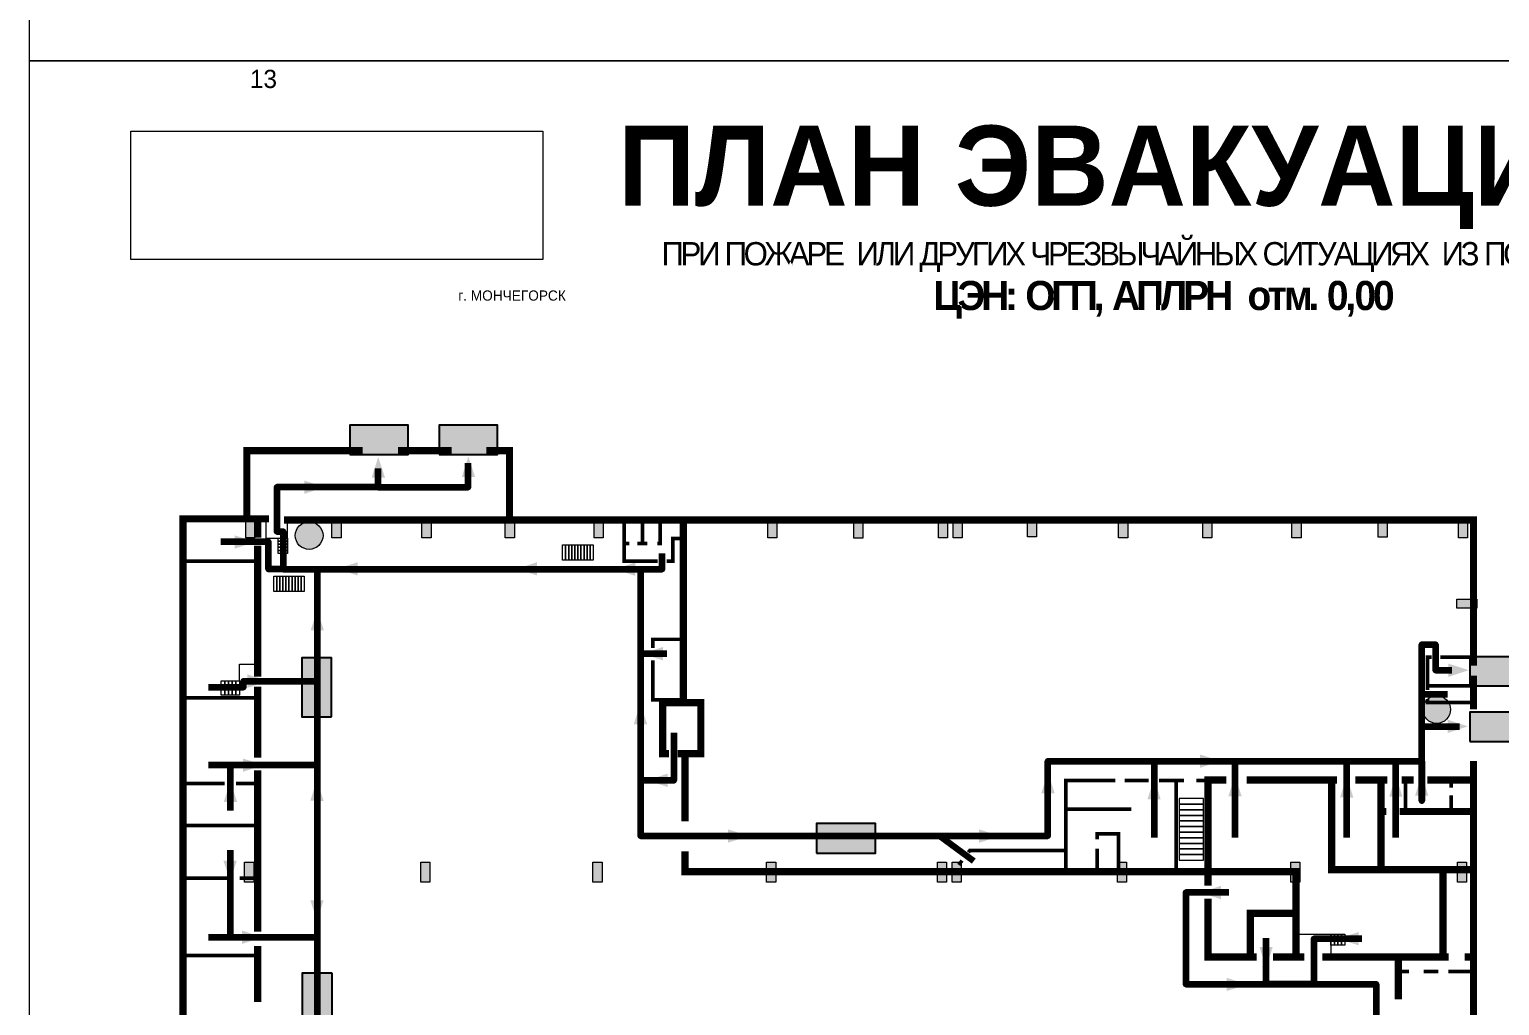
# Model space of a CAD drawing. Header units: millimetres. Extents: x 13810 to 67229, y 12374 to 21950.
# Drawn here: x 42978.8 to 43382.2, y 14289.8 to 14557.8 of the extents above; entities that cross this region are included whole.
import ezdxf

# ---------------------------------------------------------------- set-up
doc = ezdxf.new("R2010")
doc.units = ezdxf.units.MM
doc.layers.add('План_Штампы', color=7, linetype='Continuous')
doc.styles.add('обычный', font='arial.ttf')
picture_1 = doc.add_image_def('image1.jpg', size_in_pixel=(337, 105))

# ---------------------------------------------------------------- blocks, each defined once
blk = doc.blocks.new('A$C7B4425F7')
at = {"true_color": 0xffffff}
blk.add_hatch(color=7, dxfattribs=at).paths.add_polyline_path([(0, 0), (-16, 0), (-16, -8), (0, -8)])
h = blk.add_hatch(color=126)
h.paths.add_polyline_path([(-0.2, -0.2), (-15.8, -0.2), (-15.8, -7.8), (-0.2, -7.8)])
h.paths.add_polyline_path([(-11.76, -2.03), (-11.76, -3.66), (-11.17, -3.66, -0.568275), (-11.17, -6.18), (-12.58, -6.18), (-12.58, -2.03)], flags=16)
h.paths.add_polyline_path([(-13.33, -4.12, -0.495768), (-13.59, -6.18), (-15.03, -6.18), (-15.03, -2.03), (-13.59, -2.03, -0.487973)], flags=16)
h.paths.add_polyline_path([(-10.25, -2.03), (-9.48, -2.03), (-9.48, -6.18), (-10.25, -6.18)], flags=16)
h.paths.add_polyline_path([(-13.84, -3.69), (-14.24, -3.69), (-14.24, -3.03), (-13.9, -3.03, -0.692621)], flags=0)
h.paths.add_polyline_path([(-9.15, -2.03), (-8.4, -2.03), (-8.04, -3.07), (-7.68, -2.03), (-6.93, -2.03), (-7.64, -4.1), (-6.93, -6.18), (-7.68, -6.18), (-8.04, -5.14), (-8.4, -6.18), (-9.15, -6.18), (-8.44, -4.1)], flags=16)
h.paths.add_polyline_path([(-11.76, -4.46), (-11.42, -4.46, -0.692621), (-11.36, -5.12), (-11.76, -5.12)], flags=0)
h.paths.add_polyline_path([(-13.9, -5.2), (-14.24, -5.2), (-14.24, -4.55), (-13.84, -4.55, -0.708038)], flags=0)
edge = h.paths.add_edge_path(flags=16)
edge.add_ellipse((-5.51, -4.08), major_axis=(0, 2.05), ratio=0.586184, start_angle=0, end_angle=360)
edge = h.paths.add_edge_path(flags=0)
edge.add_ellipse((-5.51, -4.08), major_axis=(0, 1.14), ratio=0.454828, start_angle=0, end_angle=360)
h.paths.add_polyline_path([(-4.13, -4.96, 0.377264), (-3.48, -4.52, 0.0555), (-3.16, -2.03), (-1.66, -2.03), (-1.66, -4.96), (-0.96, -4.96), (-0.96, -7.01), (-1.75, -7.01), (-1.75, -6.18), (-3.3, -6.18), (-3.3, -7.02), (-4.13, -7.02)], flags=16)
h.paths.add_polyline_path([(-2.73, -2.91), (-2.28, -2.91), (-2.28, -4.96), (-3.05, -4.96, 0.079136)], flags=0)
at = {"color": 126}
blk.add_lwpolyline([(-16, -8), (0, -8), (0, 0), (-16, 0)], close=True, dxfattribs=at)
blk = doc.blocks.new('A$C32E8229D')
at = {"true_color": 0xffffff}
blk.add_hatch(color=7, dxfattribs=at).paths.add_polyline_path([(0, 0), (0, -8), (16, -8), (16, 0)])
h = blk.add_hatch(color=126)
h.paths.add_polyline_path([(0.2, -0.2), (15.8, -0.2), (15.8, -7.8), (0.2, -7.8)])
h.paths.add_polyline_path([(13.49, -2.05), (12.08, -2.05), (11.37, -2.63, 0.162397), (11.29, -2.84), (11.29, -3.63), (10.35, -3.63), (10.35, -4.05), (11.68, -4.05), (11.68, -3.48), (12.26, -4.28), (11.29, -5.1), (11.29, -6.78), (11.85, -6.78), (11.85, -5.44), (12.8, -4.64), (12.8, -5.94), (14.46, -5.94), (14.46, -5.39), (13.45, -5.39), (13.45, -3.97), (12.46, -2.59), (13.15, -2.59), (13.69, -3.34), (14.18, -3)], flags=16)
h.paths.add_polyline_path([(10.74, -1.82, 1), (11.8, -1.82, 1)], flags=16)
h.paths.add_polyline_path([(9.39, -3.59), (5.99, -3.59), (6.56, -3.03), (5.91, -3.03), (5.1, -3.83), (5.91, -4.64), (6.56, -4.64), (5.99, -4.09), (9.39, -4.09)], flags=16)
h.paths.add_polyline_path([(4.29, -1.08), (1.72, -1.08), (1.72, -6.6), (4.29, -6.6)], flags=16)
at = {"color": 126}
blk.add_lwpolyline([(16, -8), (0, -8), (0, 0), (16, 0)], close=True, dxfattribs=at)
blk = doc.blocks.new('A$C7B8C2D5B')
at = {"lineweight": 0}
h = blk.add_hatch(color=5, dxfattribs=at)
h.dxf.hatch_style = 1
h.paths.add_polyline_path([(1.4, -3.02, 1), (-2.11, -3.02, 1)])
at = {"color": 5, "lineweight": 0}
blk.add_circle((-0.36, -3.02), 1.75, dxfattribs=at)

msp = doc.modelspace()

# ---------------------------------------------------------------- hatches: boundary and pattern name
at = {"lineweight": 0}
h = msp.add_hatch(color=256, dxfattribs=at)
h.dxf.hatch_style = 1
h.paths.add_polyline_path([(43040.62, 14423.71), (43038.13, 14423.71), (43038.13, 14418.21), (43040.62, 14418.21)])
h = msp.add_hatch(color=256, dxfattribs=at)
h.dxf.hatch_style = 1
h.paths.add_polyline_path([(43064.29, 14423.71), (43061.8, 14423.71), (43061.8, 14418.21), (43064.29, 14418.21)])
h = msp.add_hatch(color=256, dxfattribs=at)
h.dxf.hatch_style = 1
h.paths.add_polyline_path([(43088.98, 14423.71), (43086.49, 14423.71), (43086.49, 14418.21), (43088.98, 14418.21)])
h = msp.add_hatch(color=256, dxfattribs=at)
h.dxf.hatch_style = 1
h.paths.add_polyline_path([(43111.86, 14423.71), (43109.37, 14423.71), (43109.37, 14418.21), (43111.86, 14418.21)])
h = msp.add_hatch(color=256, dxfattribs=at)
h.dxf.hatch_style = 1
h.paths.add_polyline_path([(43136.21, 14423.71), (43133.72, 14423.71), (43133.72, 14418.21), (43136.21, 14418.21)])
h = msp.add_hatch(color=256, dxfattribs=at)
h.dxf.hatch_style = 1
h.paths.add_polyline_path([(43183.88, 14423.71), (43181.39, 14423.71), (43181.39, 14418.21), (43183.88, 14418.21)])
h = msp.add_hatch(color=256, dxfattribs=at)
h.dxf.hatch_style = 1
h.paths.add_polyline_path([(43207.52, 14423.59), (43205.03, 14423.59), (43205.03, 14418.09), (43207.52, 14418.09)])
h = msp.add_hatch(color=256, dxfattribs=at)
h.dxf.hatch_style = 1
h.paths.add_polyline_path([(43230.73, 14423.71), (43228.24, 14423.71), (43228.24, 14418.21), (43230.73, 14418.21)])
h = msp.add_hatch(color=256, dxfattribs=at)
h.dxf.hatch_style = 1
h.paths.add_polyline_path([(43234.78, 14423.71), (43232.29, 14423.71), (43232.29, 14418.21), (43234.78, 14418.21)])
h = msp.add_hatch(color=256, dxfattribs=at)
h.dxf.hatch_style = 1
h.paths.add_polyline_path([(43255.19, 14424), (43252.7, 14424), (43252.7, 14418.51), (43255.19, 14418.51)])
h = msp.add_hatch(color=256, dxfattribs=at)
h.dxf.hatch_style = 1
h.paths.add_polyline_path([(43280.18, 14423.71), (43277.69, 14423.71), (43277.69, 14418.21), (43280.18, 14418.21)])
h = msp.add_hatch(color=256, dxfattribs=at)
h.dxf.hatch_style = 1
h.paths.add_polyline_path([(43303.26, 14423.67), (43300.77, 14423.67), (43300.77, 14418.17), (43303.26, 14418.17)])
h = msp.add_hatch(color=256, dxfattribs=at)
h.dxf.hatch_style = 1
h.paths.add_polyline_path([(43327.75, 14423.71), (43325.26, 14423.71), (43325.26, 14418.21), (43327.75, 14418.21)])
h = msp.add_hatch(color=256, dxfattribs=at)
h.dxf.hatch_style = 1
h.paths.add_polyline_path([(43351.39, 14423.85), (43348.9, 14423.85), (43348.9, 14418.35), (43351.39, 14418.35)])
h = msp.add_hatch(color=256, dxfattribs=at)
h.dxf.hatch_style = 1
h.paths.add_polyline_path([(43373.47, 14423.71), (43370.98, 14423.71), (43370.98, 14418.21), (43373.47, 14418.21)])
h = msp.add_hatch(color=256, dxfattribs=at)
h.dxf.hatch_style = 1
h.paths.add_polyline_path([(43375.97, 14398.91), (43375.97, 14401.4), (43370.47, 14401.4), (43370.47, 14398.91)])
h = msp.add_hatch(color=256, dxfattribs=at)
h.dxf.hatch_style = 1
h.paths.add_polyline_path([(43040.32, 14329.16), (43037.83, 14329.16), (43037.83, 14323.66), (43040.32, 14323.66)])
h = msp.add_hatch(color=256, dxfattribs=at)
h.dxf.hatch_style = 1
h.paths.add_polyline_path([(43088.68, 14329.16), (43086.19, 14329.16), (43086.19, 14323.66), (43088.68, 14323.66)])
h = msp.add_hatch(color=256, dxfattribs=at)
h.dxf.hatch_style = 1
h.paths.add_polyline_path([(43135.91, 14329.16), (43133.42, 14329.16), (43133.42, 14323.66), (43135.91, 14323.66)])
h = msp.add_hatch(color=256, dxfattribs=at)
h.dxf.hatch_style = 1
h.paths.add_polyline_path([(43183.58, 14329.16), (43181.09, 14329.16), (43181.09, 14323.66), (43183.58, 14323.66)])
h = msp.add_hatch(color=256, dxfattribs=at)
h.dxf.hatch_style = 1
h.paths.add_polyline_path([(43230.43, 14329.16), (43227.94, 14329.16), (43227.94, 14323.66), (43230.43, 14323.66)])
h = msp.add_hatch(color=256, dxfattribs=at)
h.dxf.hatch_style = 1
h.paths.add_polyline_path([(43234.48, 14329.16), (43231.99, 14329.16), (43231.99, 14323.66), (43234.48, 14323.66)])
h = msp.add_hatch(color=256, dxfattribs=at)
h.dxf.hatch_style = 1
h.paths.add_polyline_path([(43279.89, 14329.16), (43277.4, 14329.16), (43277.4, 14323.66), (43279.89, 14323.66)])
h = msp.add_hatch(color=256, dxfattribs=at)
h.dxf.hatch_style = 1
h.paths.add_polyline_path([(43327.45, 14329.16), (43324.96, 14329.16), (43324.96, 14323.66), (43327.45, 14323.66)])
h = msp.add_hatch(color=256, dxfattribs=at)
h.dxf.hatch_style = 1
h.paths.add_polyline_path([(43373.18, 14329.16), (43370.69, 14329.16), (43370.69, 14323.66), (43373.18, 14323.66)])

# ---------------------------------------------------------------- linework, layer by layer
at = {"color": 126, "lineweight": 0, "true_color": 0x008754}
for points in [[(42978.76, 14944.12), (43578.76, 14944.12), (43578.76, 14549.12), (42978.76, 14549.12)], [(42978.76, 14944.12), (43578.76, 14944.12), (43578.76, 14549.12), (42978.76, 14549.12)], [(42978.76, 14944.12), (43578.76, 14944.12), (43578.76, 14549.12), (42978.76, 14549.12)], [(42978.76, 14944.12), (43578.76, 14944.12), (43578.76, 14549.12), (42978.76, 14549.12)], [(42978.76, 14549.12), (43578.76, 14549.12), (43578.76, 14154.12), (42978.76, 14154.12)], [(42978.76, 14549.12), (43578.76, 14549.12), (43578.76, 14154.12), (42978.76, 14154.12)], [(42978.76, 14549.12), (43578.76, 14549.12), (43578.76, 14154.12), (42978.76, 14154.12)], [(42978.76, 14549.12), (43578.76, 14549.12), (43578.76, 14154.12), (42978.76, 14154.12)]]:
    msp.add_lwpolyline(points, close=True, dxfattribs=at)
at = {"lineweight": 0}
for points, const_width in [([(43038.43, 14423.42), (43038.43, 14442.11), (43070.23, 14442.11)], 2), ([(43079.91, 14442.11), (43094.62, 14442.11)], 2), ([(43104.21, 14442.11), (43110.52, 14442.11), (43110.52, 14423.13)], 2), ([(43044.51, 14423.42), (43020.94, 14423.42), (43020.94, 14231.83), (43046.57, 14231.83)], 2), ([(43041.39, 14423.42), (43041.39, 14418.21)], 2), ([(43375.09, 14383.08), (43375.09, 14423.13), (43048.64, 14423.13)], 2), ([(43142.02, 14422.89), (43142.02, 14411.8), (43151.2, 14411.8)], 1), ([(43147.03, 14416.68), (43147.03, 14422.95)], 1), ([(43151.85, 14422.92), (43151.85, 14416.68), (43151.1, 14416.68)], 1), ([(43158.24, 14423.13), (43158.24, 14372.93), (43163.03, 14372.93), (43163.03, 14358.95), (43156.7, 14358.95)], 2), ([(43041.39, 14416.08), (43041.39, 14380.06)], 2), ([(43142.02, 14416.68), (43143.45, 14416.68)], 1), ([(43148.37, 14416.68), (43145.6, 14416.68)], 1), ([(43153.63, 14411.8), (43155.39, 14411.8), (43155.39, 14418.04), (43157.85, 14418.04)], 1), ([(43020.7, 14411.81), (43041.02, 14411.81)], 1), ([(43149.82, 14387.94), (43149.82, 14390.34), (43158.02, 14390.34)], 1), ([(43157.62, 14373.7), (43149.82, 14373.7), (43149.82, 14384.61)], 1), ([(43362.48, 14376.45), (43362.48, 14385.47), (43363.64, 14385.47)], 1), ([(43365.99, 14385.47), (43374.85, 14385.47)], 1), ([(43375.09, 14371.13), (43375.09, 14380.4)], 2), ([(43041.39, 14377.32), (43041.39, 14357.9)], 2), ([(43362.48, 14377.55), (43375.32, 14377.55)], 1), ([(43041.39, 14374.26), (43020.76, 14374.26)], 1), ([(43154.28, 14358.95), (43152.55, 14358.95), (43152.55, 14372.93), (43158.24, 14372.93)], 2), ([(43374.64, 14372.97), (43362.48, 14372.97), (43362.48, 14373.97)], 1), ([(43158.7, 14358.95), (43158.7, 14340.34)], 2), ([(43375.09, 14274.88), (43375.09, 14356.96)], 2), ([(43041.39, 14354.42), (43041.39, 14310.11)], 2), ([(43158.7, 14332.13), (43158.7, 14326.59), (43302.19, 14326.59), (43302.19, 14322.68), (43302.19, 14351.72), (43307.22, 14351.72)], 2), ([(43236.46, 14331.87), (43236.87, 14332.41), (43263.22, 14332.41), (43263.22, 14326.82), (43263.22, 14351.57), (43276.79, 14351.57)], 1), ([(43279.38, 14351.57), (43285.96, 14351.57)], 1), ([(43288.76, 14351.57), (43295.66, 14351.57)], 1), ([(43293.48, 14351.57), (43293.48, 14327.13)], 1), ([(43299.01, 14351.57), (43303.91, 14351.57)], 1), ([(43312.87, 14351.72), (43337.66, 14351.72)], 2), ([(43336.13, 14351.72), (43336.13, 14327.14), (43375.09, 14327.14)], 2), ([(43342.68, 14351.72), (43351.45, 14351.72)], 2), ([(43349.72, 14351.72), (43349.72, 14327.14)], 2), ([(43355.37, 14351.72), (43358.64, 14351.72)], 2), ([(43356.38, 14351.72), (43356.38, 14343.08)], 1), ([(43362.38, 14351.72), (43375.09, 14351.72)], 2), ([(43368.92, 14351.72), (43368.92, 14349.63)], 1), ([(43020.56, 14350.74), (43032.37, 14350.74)], 1), ([(43035.5, 14350.74), (43041.71, 14350.74)], 1), ([(43368.92, 14343.08), (43368.92, 14347.51)], 1), ([(43263.37, 14343.68), (43281.16, 14343.68)], 1), ([(43349.72, 14343.08), (43351.13, 14343.08)], 2), ([(43354.81, 14343.08), (43375.09, 14343.08)], 2), ([(43021.28, 14339.22), (43041.07, 14339.22)], 1), ([(43271.77, 14335.47), (43271.77, 14336.93), (43277.68, 14336.93), (43277.68, 14327.1)], 1), ([(43271.77, 14332.85), (43271.77, 14326.83)], 1), ([(43233.82, 14328.42), (43234.72, 14329.6)], 1), ([(43366.69, 14303.13), (43366.69, 14327.14)], 2), ([(43021.17, 14324.8), (43033.1, 14324.8)], 1), ([(43036.44, 14324.8), (43041.93, 14324.8)], 1), ([(43326.36, 14303.13), (43326.36, 14326.59), (43302.19, 14326.59)], 2), ([(43302.19, 14319.15), (43302.19, 14303.13), (43315.56, 14303.13)], 2), ([(43313.82, 14303.13), (43313.82, 14315.12), (43326.36, 14315.12)], 2), ([(43020.97, 14303.54), (43041.33, 14303.54)], 1), ([(43041.39, 14306.13), (43041.39, 14290.83)], 2), ([(43320.08, 14303.13), (43328.7, 14303.13)], 2), ([(43333.63, 14303.13), (43368.25, 14303.13)], 2), ([(43354.42, 14303.13), (43354.42, 14291.52)], 2), ([(43375.09, 14303.13), (43372.67, 14303.13)], 2), ([(43354.42, 14299.18), (43357.36, 14299.18)], 1), ([(43361.45, 14299.18), (43365.39, 14299.18)], 1), ([(43368.16, 14299.18), (43375.09, 14299.18)], 1)]:
    msp.add_lwpolyline(points, dxfattribs=dict(at, const_width=const_width))
at = {"color": 126, "lineweight": 100, "true_color": 0x008754}
for points in [[(43074.42, 14437.21), (43074.42, 14432.07), (43099.17, 14432.07), (43099.17, 14438.69)], [(43074.42, 14432.07), (43046.7, 14432.07), (43046.7, 14419.98), (43048.42, 14419.98), (43048.42, 14409.63), (43044.36, 14409.63), (43044.36, 14417.08), (43031.26, 14417.08)], [(43048.42, 14409.63), (43152.4, 14409.63), (43152.4, 14413.91)], [(43057.7, 14409.63), (43057.7, 14245.09), (43047.51, 14245.09)], [(43146.5, 14409.63), (43146.5, 14336.37), (43180.12, 14336.37)], [(43360.88, 14366.39), (43360.88, 14388.9), (43364.7, 14388.9), (43364.7, 14381.9), (43369.18, 14381.9)], [(43153.74, 14386.37), (43146.5, 14386.37)], [(43027.94, 14377.22), (43037.55, 14377.22), (43037.55, 14378.89), (43057.7, 14378.89)], [(43367.94, 14375.18), (43360.88, 14375.18)], [(43155.62, 14364.69), (43155.62, 14351.62), (43146.5, 14351.62)], [(43228.51, 14336.37), (43258.29, 14336.37), (43258.29, 14356.85), (43360.88, 14356.85), (43360.88, 14346.03), (43360.88, 14366.39), (43371.25, 14366.39)], [(43287.41, 14356.85), (43287.41, 14335.98)], [(43309.54, 14356.85), (43309.54, 14335.98)], [(43340.23, 14356.85), (43340.23, 14335.98)], [(43353.72, 14356.85), (43353.72, 14335.98)], [(43027.94, 14355.88), (43057.7, 14355.88)], [(43033.89, 14355.88), (43033.89, 14343.34)], [(43180.12, 14336.37), (43228.51, 14336.37), (43237.83, 14329.57)], [(43033.89, 14332.43), (43033.89, 14308.55)], [(43307.94, 14320.82), (43296.16, 14320.82), (43296.16, 14295.64), (43318.19, 14295.64), (43318.19, 14308.34)], [(43027.94, 14308.55), (43057.7, 14308.55)], [(43344.48, 14308.17), (43331.28, 14308.17), (43331.28, 14295.64), (43318.19, 14295.64), (43348.33, 14295.64), (43348.33, 14272.39), (43370.4, 14272.39)]]:
    msp.add_lwpolyline(points, dxfattribs=at)
at = {"lineweight": 0}
for points in [[(43038.13, 14423.71), (43040.62, 14423.71), (43040.62, 14418.21), (43038.13, 14418.21)], [(43061.8, 14423.71), (43064.29, 14423.71), (43064.29, 14418.21), (43061.8, 14418.21)], [(43086.49, 14423.71), (43088.98, 14423.71), (43088.98, 14418.21), (43086.49, 14418.21)], [(43109.37, 14423.71), (43111.86, 14423.71), (43111.86, 14418.21), (43109.37, 14418.21)], [(43133.72, 14423.71), (43136.21, 14423.71), (43136.21, 14418.21), (43133.72, 14418.21)], [(43181.39, 14423.71), (43183.88, 14423.71), (43183.88, 14418.21), (43181.39, 14418.21)], [(43205.03, 14423.59), (43207.52, 14423.59), (43207.52, 14418.09), (43205.03, 14418.09)], [(43228.24, 14423.71), (43230.73, 14423.71), (43230.73, 14418.21), (43228.24, 14418.21)], [(43232.29, 14423.71), (43234.78, 14423.71), (43234.78, 14418.21), (43232.29, 14418.21)], [(43252.7, 14424), (43255.19, 14424), (43255.19, 14418.51), (43252.7, 14418.51)], [(43277.69, 14423.71), (43280.18, 14423.71), (43280.18, 14418.21), (43277.69, 14418.21)], [(43300.77, 14423.67), (43303.26, 14423.67), (43303.26, 14418.17), (43300.77, 14418.17)], [(43325.26, 14423.71), (43327.75, 14423.71), (43327.75, 14418.21), (43325.26, 14418.21)], [(43348.9, 14423.85), (43351.39, 14423.85), (43351.39, 14418.35), (43348.9, 14418.35)], [(43370.98, 14423.71), (43373.47, 14423.71), (43373.47, 14418.21), (43370.98, 14418.21)], [(43049.6, 14417.28), (43047.06, 14417.28), (43047.06, 14418.12), (43049.6, 14418.12)], [(43049.6, 14416.44), (43047.06, 14416.44), (43047.06, 14417.28), (43049.6, 14417.28)], [(43049.6, 14415.6), (43047.06, 14415.6), (43047.06, 14416.44), (43049.6, 14416.44)], [(43049.6, 14414.76), (43047.06, 14414.76), (43047.06, 14415.6), (43049.6, 14415.6)], [(43049.6, 14413.92), (43047.06, 14413.92), (43047.06, 14414.76), (43049.6, 14414.76)], [(43125.09, 14412.11), (43125.09, 14416.28), (43125.93, 14416.28), (43125.93, 14412.11)], [(43125.93, 14412.11), (43125.93, 14416.28), (43126.77, 14416.28), (43126.77, 14412.11)], [(43126.77, 14412.11), (43126.77, 14416.28), (43127.61, 14416.28), (43127.61, 14412.11)], [(43127.61, 14412.11), (43127.61, 14416.28), (43128.45, 14416.28), (43128.45, 14412.11)], [(43128.45, 14412.11), (43128.45, 14416.28), (43129.29, 14416.28), (43129.29, 14412.11)], [(43129.29, 14412.11), (43129.29, 14416.28), (43130.13, 14416.28), (43130.13, 14412.11)], [(43130.13, 14412.11), (43130.13, 14416.28), (43130.97, 14416.28), (43130.97, 14412.11)], [(43130.97, 14412.11), (43130.97, 14416.28), (43131.81, 14416.28), (43131.81, 14412.11)], [(43131.81, 14412.11), (43131.81, 14416.28), (43132.65, 14416.28), (43132.65, 14412.11)], [(43132.65, 14412.11), (43132.65, 14416.28), (43133.49, 14416.28), (43133.49, 14412.11)], [(43045.8, 14403.5), (43045.8, 14407.67), (43046.64, 14407.67), (43046.64, 14403.5)], [(43046.64, 14403.5), (43046.64, 14407.67), (43047.48, 14407.67), (43047.48, 14403.5)], [(43047.48, 14403.5), (43047.48, 14407.67), (43048.32, 14407.67), (43048.32, 14403.5)], [(43048.32, 14403.5), (43048.32, 14407.67), (43049.16, 14407.67), (43049.16, 14403.5)], [(43049.16, 14403.5), (43049.16, 14407.67), (43050, 14407.67), (43050, 14403.5)], [(43050, 14403.5), (43050, 14407.67), (43050.84, 14407.67), (43050.84, 14403.5)], [(43050.84, 14403.5), (43050.84, 14407.67), (43051.68, 14407.67), (43051.68, 14403.5)], [(43051.68, 14403.5), (43051.68, 14407.67), (43052.52, 14407.67), (43052.52, 14403.5)], [(43052.52, 14403.5), (43052.52, 14407.67), (43053.36, 14407.67), (43053.36, 14403.5)], [(43053.36, 14403.5), (43053.36, 14407.67), (43054.2, 14407.67), (43054.2, 14403.5)], [(43375.97, 14401.4), (43375.97, 14398.91), (43370.47, 14398.91), (43370.47, 14401.4)], [(43031.37, 14378.97), (43032.37, 14378.97), (43032.37, 14374.98), (43031.37, 14374.98)], [(43032.37, 14378.97), (43033.38, 14378.97), (43033.38, 14374.98), (43032.37, 14374.98)], [(43033.38, 14378.97), (43034.39, 14378.97), (43034.39, 14374.98), (43033.38, 14374.98)], [(43034.39, 14378.97), (43035.39, 14378.97), (43035.39, 14374.98), (43034.39, 14374.98)], [(43035.39, 14378.97), (43036.4, 14378.97), (43036.4, 14374.98), (43035.39, 14374.98)], [(43294.32, 14345.08), (43300.94, 14345.08), (43300.94, 14346.62), (43294.32, 14346.62)], [(43294.32, 14343.55), (43300.94, 14343.55), (43300.94, 14345.08), (43294.32, 14345.08)], [(43294.32, 14342.01), (43300.94, 14342.01), (43300.94, 14343.55), (43294.32, 14343.55)], [(43294.32, 14340.48), (43300.94, 14340.48), (43300.94, 14342.01), (43294.32, 14342.01)], [(43294.32, 14338.94), (43300.94, 14338.94), (43300.94, 14340.48), (43294.32, 14340.48)], [(43294.32, 14337.41), (43300.94, 14337.41), (43300.94, 14338.94), (43294.32, 14338.94)], [(43294.32, 14335.87), (43300.94, 14335.87), (43300.94, 14337.41), (43294.32, 14337.41)], [(43294.32, 14334.34), (43300.94, 14334.34), (43300.94, 14335.87), (43294.32, 14335.87)], [(43294.32, 14332.8), (43300.94, 14332.8), (43300.94, 14334.34), (43294.32, 14334.34)], [(43294.32, 14331.27), (43300.94, 14331.27), (43300.94, 14332.8), (43294.32, 14332.8)], [(43037.83, 14329.16), (43040.32, 14329.16), (43040.32, 14323.66), (43037.83, 14323.66)], [(43086.19, 14329.16), (43088.68, 14329.16), (43088.68, 14323.66), (43086.19, 14323.66)], [(43133.42, 14329.16), (43135.91, 14329.16), (43135.91, 14323.66), (43133.42, 14323.66)], [(43181.09, 14329.16), (43183.58, 14329.16), (43183.58, 14323.66), (43181.09, 14323.66)], [(43227.94, 14329.16), (43230.43, 14329.16), (43230.43, 14323.66), (43227.94, 14323.66)], [(43231.99, 14329.16), (43234.48, 14329.16), (43234.48, 14323.66), (43231.99, 14323.66)], [(43277.4, 14329.16), (43279.89, 14329.16), (43279.89, 14323.66), (43277.4, 14323.66)], [(43294.32, 14329.73), (43300.94, 14329.73), (43300.94, 14331.27), (43294.32, 14331.27)], [(43324.96, 14329.16), (43327.45, 14329.16), (43327.45, 14323.66), (43324.96, 14323.66)], [(43370.69, 14329.16), (43373.18, 14329.16), (43373.18, 14323.66), (43370.69, 14323.66)], [(43335.95, 14309.38), (43336.91, 14309.38), (43336.91, 14306.37), (43335.95, 14306.37)], [(43336.91, 14309.38), (43337.87, 14309.38), (43337.87, 14306.37), (43336.91, 14306.37)], [(43337.87, 14309.38), (43338.84, 14309.38), (43338.84, 14306.37), (43337.87, 14306.37)], [(43338.84, 14309.38), (43339.8, 14309.38), (43339.8, 14306.37), (43338.84, 14306.37)]]:
    msp.add_lwpolyline(points, close=True, dxfattribs=at)
for points in [[(43043.62, 14422.96), (43043.62, 14418.12), (43049.6, 14418.12), (43049.6, 14422.63)], [(43036.4, 14378.97), (43036.4, 14383.55), (43041.29, 14383.55)], [(43327.11, 14309.38), (43335.95, 14309.38), (43335.95, 14303.84)]]:
    msp.add_lwpolyline(points, dxfattribs=at)
at = {"layer": 'План_Штампы', "color": 126, "true_color": 0x008754}
for points in [[(43076.35, 14434.74), (43072.69, 14434.74), (43074.5, 14440.36)], [(43101.09, 14434.88), (43097.43, 14434.88), (43099.24, 14440.5)], [(43054.18, 14430.27), (43054.18, 14433.93), (43059.81, 14432.12)], [(43035.1, 14415.22), (43035.1, 14418.88), (43040.73, 14417.08)], [(43068.88, 14411.53), (43068.87, 14407.87), (43063.25, 14409.68)], [(43118.1, 14411.53), (43118.1, 14407.87), (43112.47, 14409.68)], [(43145.02, 14411.43), (43145.02, 14407.77), (43139.39, 14409.58)], [(43059.6, 14392.77), (43055.94, 14392.78), (43057.74, 14398.4)], [(43152.63, 14388.23), (43152.63, 14384.57), (43147.01, 14386.37)], [(43038.58, 14377.03), (43038.59, 14380.7), (43044.21, 14378.89)], [(43368.15, 14380.01), (43368.16, 14383.68), (43373.78, 14381.87)], [(43148.28, 14367.04), (43144.62, 14367.05), (43146.43, 14372.67)], [(43367.95, 14364.6), (43367.95, 14368.27), (43373.57, 14366.46)], [(43037.37, 14353.97), (43037.37, 14357.63), (43042.99, 14355.82)], [(43300.04, 14355.07), (43300.04, 14358.73), (43305.66, 14356.92)], [(43153.91, 14353.48), (43153.9, 14349.81), (43148.28, 14351.62)], [(43260.15, 14348.11), (43256.49, 14348.11), (43258.3, 14353.74)], [(43289.26, 14346.4), (43285.6, 14346.41), (43287.41, 14352.03)], [(43311.47, 14347.25), (43307.81, 14347.26), (43309.62, 14352.88)], [(43342.12, 14346.92), (43338.45, 14346.93), (43340.26, 14352.55)], [(43355.61, 14347.14), (43351.95, 14347.15), (43353.76, 14352.77)], [(43362.7, 14347.41), (43359.04, 14347.41), (43360.85, 14353.03)], [(43035.77, 14345.69), (43032.1, 14345.7), (43033.91, 14351.32)], [(43059.51, 14346), (43055.84, 14346.01), (43057.65, 14351.63)], [(43170.51, 14334.51), (43170.51, 14338.17), (43176.13, 14336.36)], [(43239.41, 14334.51), (43239.41, 14338.17), (43245.03, 14336.36)], [(43032.01, 14329.57), (43035.67, 14329.57), (43033.87, 14323.95)], [(43305.78, 14322.66), (43305.78, 14319), (43300.16, 14320.8)], [(43055.84, 14318.73), (43059.51, 14318.73), (43057.7, 14313.1)], [(43037.12, 14306.73), (43037.12, 14310.39), (43042.74, 14308.58)], [(43343.53, 14310.01), (43343.53, 14306.34), (43337.91, 14308.15)], [(43316.32, 14305.87), (43319.98, 14305.87), (43318.18, 14300.25)], [(43307.31, 14293.77), (43307.32, 14297.44), (43312.94, 14295.63)]]:
    msp.add_solid(points, dxfattribs=at)

# ---------------------------------------------------------------- block references
at = {"xscale": 2.177419353276491, "yscale": 2.177419353276491, "zscale": 2.177419353276491}
for p in [(43056.32, 14425.41), (43365.76, 14377.65)]:
    msp.add_blockref('A$C7B8C2D5B', p, dxfattribs=at)
at = {"layer": 'План_Штампы', "color": 126, "lineweight": 100, "true_color": 0x008754}
for p in [(43082.7, 14449.09), (43107.23, 14449.09), (43390.06, 14385.55), (43390.06, 14370.31)]:
    msp.add_blockref('A$C7B4425F7', p, dxfattribs=at)
at = {"layer": 'План_Штампы', "color": 126, "true_color": 0x008754, "yscale": 1.012510887696, "zscale": 1.012510887696}
for p, xscale, rotation in [((43053.53, 14385.28), -1.012510887696, 90.00213467628551), ((43210.99, 14339.78), -1.012510887696, 0.002134676285496795), ((43053.67, 14282.59), 1.012510887696, 89.99786532371449)]:
    msp.add_blockref('A$C32E8229D', p, dxfattribs=dict(at, xscale=xscale, rotation=rotation))

# ---------------------------------------------------------------- texts
at = {"lineweight": 0, "style": 'обычный'}
for s, insert, char_height, width, attachment_point in [('{\\fProxima Nova Rg|b0|i0|c204|p2;13\\H1.1967x; }', (43042.99, 14544.14), 5, 126.6484, 5), ('{\\fProxima Nova Rg|b1|i0|c204|p2;ПЛАН ЭВАКУАЦИИ}', (43140.3, 14531.35), 22, 493.8901, 1), ('\\pi-8.4,l8.4,t8.4;{\\fProxima Nova Rg|b0|i0|c204|p2;г. МОНЧЕГОРСК\\H1.1997x; }', (43111.21, 14484.69), 2.8, 126.6484, 5)]:
    msp.add_mtext(s, dxfattribs=dict(at, insert=insert, char_height=char_height, width=width, attachment_point=attachment_point))
at = {"color": 0, "lineweight": 0, "insert": (43289.69, 14499.56), "char_height": 8, "width": 449.2158, "attachment_point": 5, "style": 'обычный'}
msp.add_mtext('{\\fArial Black|b1|i0|c204|p34;\\H2x;\\T0.85;  \\fArial Narrow|b0|i0|c204|p34;\\H0.8x;\\W0.9;\\P\\fProxima Nova Rg|b0|i0|c204|p2;\\H0.5x;\\W1;\\C256;ПРИ ПОЖАРЕ  ИЛИ ДРУГИХ ЧРЕЗВЫЧАЙНЫХ СИТУАЦИЯХ  ИЗ ПОМЕЩЕНИЙ \\fProxima Nova Rg|b1|i0|c204|p2;\\H1.25x;\\PЦЭН: ОГП, АПЛРН  отм. 0,00}', dxfattribs=at)

# ---------------------------------------------------------------- pictures from other files: only their frames are drawn
at = {"color": 7, "lineweight": 0, "true_color": 0xf5f5ff}
image = msp.add_image(picture_1, insert=(43006.56, 14494.6), size_in_units=(113.11, 35.24), dxfattribs=at)
image.dxf.flags = 7

doc.saveas('drawing.dxf')
